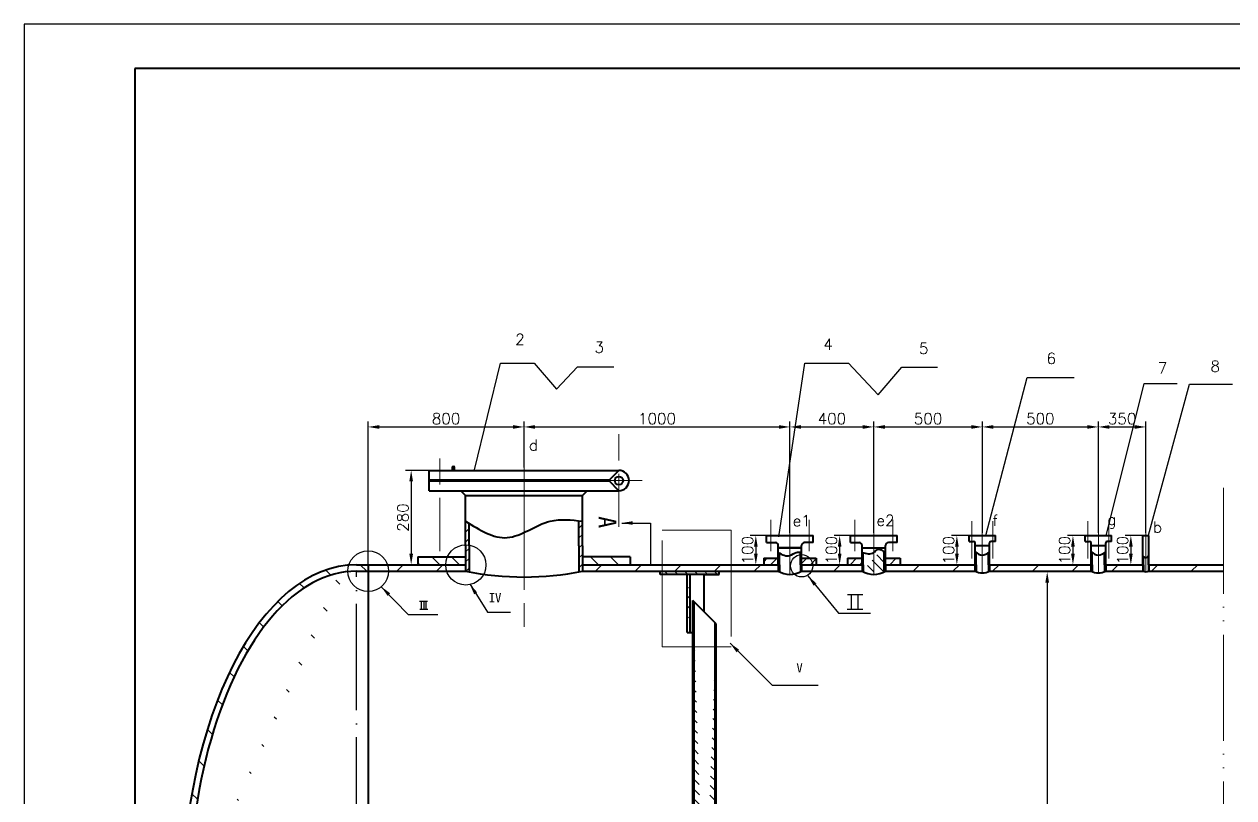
# Model space of a CAD drawing. Header units: millimetres. Extents: x 0 to 841, y 0 to 594.
# Drawn here: x 0 to 273.4, y 419.1 to 594 of the extents above; entities that cross this region are included whole.
import ezdxf

# ---------------------------------------------------------------- set-up
doc = ezdxf.new("R2010")
doc.units = ezdxf.units.MM
for name, pattern in [('ACAD_ISO02W100', [15, 12, -3]), ('ACAD_ISO04W100', [30, 24, -3, 0, -3]), ('ACAD_ISO05W100', [33, 24, -3, 0, -3, 0, -3])]:
    doc.linetypes.add(name, pattern=pattern)
for name, color, linetype, lineweight in [('daduanxian', 3, 'ACAD_ISO05W100', 20), ('hanfeng', 4, 'ACAD_ISO04W100', 25), ('图层1', 20, 'ACAD_ISO02W100', 20), ('图层2', 160, 'Continuous', 40), ('图层4', 160, 'Continuous', 80)]:
    doc.layers.add(name, color=color, linetype=linetype, lineweight=lineweight)
doc.styles.get("Standard").update_dxf_attribs({"font": 'txt', "bigfont": 'gbcbig.shx'})
doc.dimstyles.new('ISO-25', dxfattribs={"dimtxt": 2.5, "dimasz": 2.5, "dimexe": 1.25, "dimexo": 0.625, "dimtad": 1, "dimtxsty": 'Standard', "dimcen": 2.5, "dimadec": 0, "dimazin": 0, "dimtfac": 1, "dimtmove": 0, "dimatfit": 3, "dimfxl": 0, "dimarcsym": 0})

# ---------------------------------------------------------------- blocks, each defined once
blk = doc.blocks.new('*D14')
at = {"color": 0, "lineweight": -2}
for p, q in [((230.71, 470.25), (230.01, 470.25)), ((231.26, 467.75), (231.26, 321.36)), ((230.71, 318.86), (230.01, 318.86))]:
    blk.add_line(p, q, dxfattribs=at)
at = {"color": 0}
for points in [[(230.84, 467.75), (231.68, 467.75), (231.26, 470.25)], [(230.84, 321.36), (231.68, 321.36), (231.26, 318.86)]]:
    blk.add_solid(points, dxfattribs=at)
at = {"layer": 'Defpoints', "color": 0}
for p in [(231.34, 470.25), (231.26, 318.86), (231.34, 318.86)]:
    blk.add_point(p, dxfattribs=at)
at = {"color": 0, "insert": (229.38, 394.56), "char_height": 2.5, "attachment_point": 5, "rotation": 90}
blk.add_mtext('%%C2300', dxfattribs=at)
blk = doc.blocks.new('*D25')
at = {"color": 0, "lineweight": -2}
for p, q in [((168.17, 478.42), (164.14, 478.42)), ((165.39, 475.92), (165.39, 474.32)), ((168.17, 471.82), (164.14, 471.82))]:
    blk.add_line(p, q, dxfattribs=at)
at = {"color": 0}
for points in [[(164.98, 475.92), (165.81, 475.92), (165.39, 478.42)], [(164.98, 474.32), (165.81, 474.32), (165.39, 471.82)]]:
    blk.add_solid(points, dxfattribs=at)
at = {"layer": 'Defpoints', "color": 0}
for p in [(168.8, 478.42), (165.39, 471.82), (168.8, 471.82)]:
    blk.add_point(p, dxfattribs=at)
at = {"color": 0, "insert": (163.52, 475.12), "char_height": 2.5, "attachment_point": 5, "rotation": 90}
blk.add_mtext('100', dxfattribs=at)
blk = doc.blocks.new('*D26')
at = {"color": 0, "lineweight": -2}
for p, q in [((187.12, 478.42), (183.09, 478.42)), ((184.34, 475.92), (184.34, 474.32)), ((187.12, 471.82), (183.09, 471.82))]:
    blk.add_line(p, q, dxfattribs=at)
at = {"color": 0}
for points in [[(183.93, 475.92), (184.76, 475.92), (184.34, 478.42)], [(183.93, 474.32), (184.76, 474.32), (184.34, 471.82)]]:
    blk.add_solid(points, dxfattribs=at)
at = {"layer": 'Defpoints', "color": 0}
for p in [(187.75, 478.42), (184.34, 471.82), (187.75, 471.82)]:
    blk.add_point(p, dxfattribs=at)
at = {"color": 0, "insert": (182.47, 475.12), "char_height": 2.5, "attachment_point": 5, "rotation": 90}
blk.add_mtext('100', dxfattribs=at)
blk = doc.blocks.new('*D27')
at = {"color": 0, "lineweight": -2}
for p, q in [((213.62, 478.42), (209.59, 478.42)), ((210.84, 475.92), (210.84, 474.32)), ((213.62, 471.82), (209.59, 471.82))]:
    blk.add_line(p, q, dxfattribs=at)
at = {"color": 0}
for points in [[(210.43, 475.92), (211.26, 475.92), (210.84, 478.42)], [(210.43, 474.32), (211.26, 474.32), (210.84, 471.82)]]:
    blk.add_solid(points, dxfattribs=at)
at = {"layer": 'Defpoints', "color": 0}
for p in [(214.25, 478.42), (210.84, 471.82), (214.25, 471.82)]:
    blk.add_point(p, dxfattribs=at)
at = {"color": 0, "insert": (208.97, 475.12), "char_height": 2.5, "attachment_point": 5, "rotation": 90}
blk.add_mtext('100', dxfattribs=at)
blk = doc.blocks.new('*D28')
at = {"color": 0, "lineweight": -2}
for p, q in [((239.86, 478.42), (235.83, 478.42)), ((237.08, 475.92), (237.08, 474.32)), ((239.86, 471.82), (235.83, 471.82))]:
    blk.add_line(p, q, dxfattribs=at)
at = {"color": 0}
for points in [[(236.66, 475.92), (237.49, 475.92), (237.08, 478.42)], [(236.66, 474.32), (237.49, 474.32), (237.08, 471.82)]]:
    blk.add_solid(points, dxfattribs=at)
at = {"layer": 'Defpoints', "color": 0}
for p in [(240.48, 478.42), (237.08, 471.82), (240.48, 471.82)]:
    blk.add_point(p, dxfattribs=at)
at = {"color": 0, "insert": (235.2, 475.12), "char_height": 2.5, "attachment_point": 5, "rotation": 90}
blk.add_mtext('100', dxfattribs=at)
blk = doc.blocks.new('*D29')
at = {"color": 0, "lineweight": -2}
for p, q in [((252.95, 478.42), (248.92, 478.42)), ((250.17, 475.92), (250.17, 474.32)), ((252.95, 471.82), (248.92, 471.82))]:
    blk.add_line(p, q, dxfattribs=at)
at = {"color": 0}
for points in [[(249.75, 475.92), (250.59, 475.92), (250.17, 478.42)], [(249.75, 474.32), (250.59, 474.32), (250.17, 471.82)]]:
    blk.add_solid(points, dxfattribs=at)
at = {"layer": 'Defpoints', "color": 0}
for p in [(253.57, 478.42), (250.17, 471.82), (253.57, 471.82)]:
    blk.add_point(p, dxfattribs=at)
at = {"color": 0, "insert": (248.3, 475.12), "char_height": 2.5, "attachment_point": 5, "rotation": 90}
blk.add_mtext('100', dxfattribs=at)
blk = doc.blocks.new('*D30')
at = {"color": 0, "lineweight": -2}
for p, q in [((93.36, 493.14), (86.23, 493.14)), ((87.48, 490.64), (87.48, 474.32)), ((93.36, 471.82), (86.23, 471.82))]:
    blk.add_line(p, q, dxfattribs=at)
at = {"color": 0}
for points in [[(87.06, 490.64), (87.9, 490.64), (87.48, 493.14)], [(87.06, 474.32), (87.9, 474.32), (87.48, 471.82)]]:
    blk.add_solid(points, dxfattribs=at)
at = {"layer": 'Defpoints', "color": 0}
for p in [(93.98, 493.14), (87.48, 471.82), (93.98, 471.82)]:
    blk.add_point(p, dxfattribs=at)
at = {"color": 0, "insert": (85.61, 482.48), "char_height": 2.5, "attachment_point": 5, "rotation": 90}
blk.add_mtext('280', dxfattribs=at)
blk = doc.blocks.new('*D31')
at = {"color": 0, "lineweight": -2}
for p, q in [((77.75, 471), (77.75, 504.22)), ((112.99, 493.77), (112.99, 504.22)), ((80.25, 502.97), (110.49, 502.97))]:
    blk.add_line(p, q, dxfattribs=at)
at = {"color": 0}
for points in [[(80.25, 503.38), (80.25, 502.55), (77.75, 502.97)], [(110.49, 503.38), (110.49, 502.55), (112.99, 502.97)]]:
    blk.add_solid(points, dxfattribs=at)
at = {"layer": 'Defpoints', "color": 0}
for p in [(112.99, 502.97), (112.99, 493.14), (77.75, 470.37)]:
    blk.add_point(p, dxfattribs=at)
at = {"color": 0, "insert": (95.37, 504.84), "char_height": 2.5, "attachment_point": 5}
blk.add_mtext('800', dxfattribs=at)
blk = doc.blocks.new('*D32')
at = {"color": 0, "lineweight": -2}
for p, q in [((112.99, 503.59), (112.99, 504.22)), ((173.11, 479.05), (173.11, 504.22)), ((115.49, 502.97), (170.61, 502.97))]:
    blk.add_line(p, q, dxfattribs=at)
at = {"color": 0}
for points in [[(115.49, 503.38), (115.49, 502.55), (112.99, 502.97)], [(170.61, 503.38), (170.61, 502.55), (173.11, 502.97)]]:
    blk.add_solid(points, dxfattribs=at)
at = {"layer": 'Defpoints', "color": 0}
for p in [(112.99, 502.97), (173.11, 502.97), (173.11, 478.42)]:
    blk.add_point(p, dxfattribs=at)
at = {"color": 0, "insert": (143.05, 504.84), "char_height": 2.5, "attachment_point": 5}
blk.add_mtext('1000', dxfattribs=at)
blk = doc.blocks.new('*D33')
at = {"color": 0, "lineweight": -2}
for p, q in [((173.11, 479.67), (173.11, 504.22)), ((192.06, 479.05), (192.06, 504.22)), ((175.61, 502.97), (189.56, 502.97))]:
    blk.add_line(p, q, dxfattribs=at)
at = {"color": 0}
for points in [[(175.61, 503.38), (175.61, 502.55), (173.11, 502.97)], [(189.56, 503.38), (189.56, 502.55), (192.06, 502.97)]]:
    blk.add_solid(points, dxfattribs=at)
at = {"layer": 'Defpoints', "color": 0}
for p in [(192.06, 502.97), (173.11, 479.05), (192.06, 478.42)]:
    blk.add_point(p, dxfattribs=at)
at = {"color": 0, "insert": (182.58, 504.84), "char_height": 2.5, "attachment_point": 5}
blk.add_mtext('400', dxfattribs=at)
blk = doc.blocks.new('*D34')
at = {"color": 0, "lineweight": -2}
for p, q in [((192.06, 479.67), (192.06, 504.22)), ((216.6, 479.05), (216.6, 504.22)), ((194.56, 502.97), (214.1, 502.97))]:
    blk.add_line(p, q, dxfattribs=at)
at = {"color": 0}
for points in [[(194.56, 503.38), (194.56, 502.55), (192.06, 502.97)], [(214.1, 503.38), (214.1, 502.55), (216.6, 502.97)]]:
    blk.add_solid(points, dxfattribs=at)
at = {"layer": 'Defpoints', "color": 0}
for p in [(216.6, 502.97), (192.06, 479.05), (216.6, 478.42)]:
    blk.add_point(p, dxfattribs=at)
at = {"color": 0, "insert": (204.33, 504.84), "char_height": 2.5, "attachment_point": 5}
blk.add_mtext('500', dxfattribs=at)
blk = doc.blocks.new('*D35')
at = {"color": 0, "lineweight": -2}
for p, q in [((216.6, 479.05), (216.6, 504.22)), ((242.83, 479.05), (242.83, 504.22)), ((219.1, 502.97), (240.33, 502.97))]:
    blk.add_line(p, q, dxfattribs=at)
at = {"color": 0}
for points in [[(219.1, 503.38), (219.1, 502.55), (216.6, 502.97)], [(240.33, 503.38), (240.33, 502.55), (242.83, 502.97)]]:
    blk.add_solid(points, dxfattribs=at)
at = {"layer": 'Defpoints', "color": 0}
for p in [(242.83, 502.97), (216.6, 478.42), (242.83, 478.42)]:
    blk.add_point(p, dxfattribs=at)
at = {"color": 0, "insert": (229.71, 504.84), "char_height": 2.5, "attachment_point": 5}
blk.add_mtext('500', dxfattribs=at)
blk = doc.blocks.new('*D36')
at = {"color": 0, "lineweight": -2}
for p, q in [((242.83, 479.67), (242.83, 504.22)), ((253.57, 479.05), (253.57, 504.22)), ((245.33, 502.97), (251.07, 502.97))]:
    blk.add_line(p, q, dxfattribs=at)
at = {"color": 0}
for points in [[(245.33, 503.38), (245.33, 502.55), (242.83, 502.97)], [(251.07, 503.38), (251.07, 502.55), (253.57, 502.97)]]:
    blk.add_solid(points, dxfattribs=at)
at = {"layer": 'Defpoints', "color": 0}
for p in [(253.57, 502.97), (242.83, 479.05), (253.57, 478.42)]:
    blk.add_point(p, dxfattribs=at)
at = {"color": 0, "insert": (248.2, 504.84), "char_height": 2.5, "attachment_point": 5}
blk.add_mtext('350', dxfattribs=at)

msp = doc.modelspace()

# ---------------------------------------------------------------- hatches: boundary and pattern name
h = msp.add_hatch()
h.set_pattern_fill('ANSI31', color=256, scale=0.5, style=0)
h.paths.add_polyline_path([(100.584, 476.089), (100.584, 476.266, 0.0437344), (99.792, 476.326), (99.792, 476.089), (99.792, 474.927), (99.792, 470.373, 0.0030267), (100.584, 470.218)])
edge = h.paths.add_edge_path()
edge.add_spline(control_points=[(100.584, 481.175), (100.32, 481.34), (100.056, 481.506), (99.792, 481.672)], knot_values=[0, 0, 0, 0, 0.8479393, 0.8479393, 0.8479393, 0.8479393], degree=3, periodic=0)
edge.add_line((99.792, 481.672), (99.792, 476.326))
edge.add_arc((99.846, 471.778), 4.549, 80.65838, 90.67519, ccw=False)
edge.add_line((100.584, 476.266), (100.584, 481.175))
edge = h.paths.add_edge_path()
edge.add_spline(control_points=[(126.192, 481.672), (125.928, 481.703), (125.664, 481.734), (125.4, 481.764)], knot_values=[27.0084327, 27.0084327, 27.0084327, 27.0084327, 27.7893814, 27.7893814, 27.7893814, 27.7893814], degree=3, periodic=0)
edge.add_line((125.4, 481.764), (125.4, 476.089))
edge.add_line((125.4, 476.089), (125.4, 470.218))
edge.add_arc((112.992, 535.713), 66.66, 280.72752, 281.42119)
edge.add_line((126.192, 470.373), (126.192, 474.927))
edge.add_line((126.192, 474.927), (126.192, 476.089))
edge.add_line((126.192, 476.089), (126.192, 481.672))
h = msp.add_hatch()
h.set_pattern_fill('ANSI31', color=256, scale=0.5, angle=90, style=0)
edge = h.paths.add_edge_path()
edge.add_line((189.681, 471.825), (189.681, 474.534))
edge.add_line((189.417, 471.825), (189.417, 476.181))
edge.add_line((189.417, 471.825), (189.417, 470.373))
edge.add_line((189.681, 471.825), (189.681, 470.223))
edge.add_line((194.433, 470.373), (194.433, 474.781))
edge.add_line((194.697, 470.373), (194.697, 476.181))
h = msp.add_hatch()
h.set_pattern_fill('ANSI31', color=256, angle=90, style=0)
h.paths.add_polyline_path([(95.689, 473.625), (88.992, 473.625), (88.992, 471.825), (95.297, 471.825, -0.1022986)])
h.paths.add_polyline_path([(99.792, 473.625), (95.689, 473.625, 0.1022986), (95.297, 471.825), (99.792, 471.825)])
h.paths.add_polyline_path([(136.992, 473.625), (126.192, 473.625), (126.192, 471.825), (136.992, 471.825)])
h = msp.add_hatch()
h.set_pattern_fill('ANSI31', color=256, scale=0.5, style=0)
h.paths.add_polyline_path([(170.467, 473.277), (167.167, 473.277), (167.167, 471.825), (170.467, 471.825)])
h.paths.add_polyline_path([(177.621, 473.277), (175.747, 473.277), (175.747, 471.825), (178.257, 471.825, 0.1612819)])
h.paths.add_polyline_path([(179.047, 473.277), (177.621, 473.277, -0.1612819), (178.257, 471.825), (179.047, 471.825)])
h.paths.add_polyline_path([(189.417, 473.277), (186.117, 473.277), (186.117, 471.825), (189.417, 471.825)])
h.paths.add_polyline_path([(197.997, 473.277), (194.697, 473.277), (194.697, 471.825), (197.997, 471.825)])
h.paths.add_polyline_path([(151.174, 317.121), (147.874, 317.121), (147.874, 315.669), (151.174, 315.669)])
h.paths.add_polyline_path([(159.754, 317.121), (156.454, 317.121), (156.454, 315.669), (159.754, 315.669)])
h = msp.add_hatch()
h.set_pattern_fill('ANSI31', color=256, scale=0.5, angle=90, style=0)
edge = h.paths.add_edge_path()
edge.add_spline(control_points=[(170.731, 474.462), (170.643, 474.509), (170.555, 474.556), (170.467, 474.603)], knot_values=[0, 0, 0, 0, 0.2640373, 0.2640373, 0.2640373, 0.2640373], degree=3, periodic=0)
edge.add_line((170.467, 474.603), (170.467, 471.825))
edge.add_line((170.467, 471.825), (170.467, 470.373))
edge.add_arc((173.107, 474.725), 5.09, 238.75932, 242.17512)
edge.add_line((170.731, 470.223), (170.731, 471.825))
edge.add_line((170.731, 471.825), (170.731, 474.462))
h.paths.add_polyline_path([(175.747, 474.111, 0.0262289), (175.483, 474.097), (175.483, 471.825), (175.483, 470.223, 0.0149053), (175.747, 470.373), (175.747, 471.825)])
edge = h.paths.add_edge_path()
edge.add_spline(control_points=[(175.747, 474.603), (175.659, 474.614), (175.571, 474.626), (175.483, 474.636)], knot_values=[5.2814858, 5.2814858, 5.2814858, 5.2814858, 5.5387163, 5.5387163, 5.5387163, 5.5387163], degree=3, periodic=0)
edge.add_line((175.483, 474.636), (175.483, 474.097))
edge.add_arc((175.747, 471.59), 2.522, 90.00449, 96.01432, ccw=False)
edge.add_line((175.747, 474.111), (175.747, 474.603))
h = msp.add_hatch()
h.set_pattern_fill('ANSI31', color=256, scale=0.5, angle=90, style=0)
edge = h.paths.add_edge_path()
edge.add_spline(control_points=[(215.176, 474.599), (215.099, 474.653), (215.022, 474.707), (214.945, 474.762)], knot_values=[0, 0, 0, 0, 0.2568439, 0.2568439, 0.2568439, 0.2568439], degree=3, periodic=0)
edge.add_line((214.945, 474.762), (214.945, 470.373))
edge.add_arc((216.595, 473.504), 3.54, 242.21454, 246.36558)
edge.add_line((215.176, 470.262), (215.176, 470.373))
edge.add_line((215.176, 470.373), (215.176, 474.599))
edge = h.paths.add_edge_path()
edge.add_line((218.245, 471.825), (218.245, 474.762))
edge.add_spline(control_points=[(218.245, 474.762), (218.168, 474.709), (218.091, 474.656), (218.014, 474.604)], knot_values=[3.3877064, 3.3877064, 3.3877064, 3.3877064, 3.6406087, 3.6406087, 3.6406087, 3.6406087], degree=3, periodic=0)
edge.add_line((218.014, 474.604), (218.014, 471.825))
edge.add_line((218.014, 471.825), (218.014, 470.373))
edge.add_line((218.014, 470.373), (218.014, 470.262))
edge.add_arc((216.595, 473.504), 3.54, 293.63442, 297.78546)
edge.add_line((218.245, 470.373), (218.245, 471.825))
h = msp.add_hatch()
h.set_pattern_fill('ANSI31', color=256, scale=0.5, angle=90, style=0)
edge = h.paths.add_edge_path()
edge.add_spline(control_points=[(241.41, 474.599), (241.333, 474.653), (241.256, 474.707), (241.179, 474.762)], knot_values=[0, 0, 0, 0, 0.2568439, 0.2568439, 0.2568439, 0.2568439], degree=3, periodic=0)
edge.add_line((241.179, 474.762), (241.179, 470.373))
edge.add_arc((242.829, 473.504), 3.54, 242.21454, 246.36558)
edge.add_line((241.41, 470.262), (241.41, 470.373))
edge.add_line((241.41, 470.373), (241.41, 474.599))
edge = h.paths.add_edge_path()
edge.add_line((244.479, 471.825), (244.479, 474.762))
edge.add_spline(control_points=[(244.479, 474.762), (244.402, 474.709), (244.325, 474.656), (244.248, 474.604)], knot_values=[3.3877064, 3.3877064, 3.3877064, 3.3877064, 3.6406087, 3.6406087, 3.6406087, 3.6406087], degree=3, periodic=0)
edge.add_line((244.248, 474.604), (244.248, 471.825))
edge.add_line((244.248, 471.825), (244.248, 470.373))
edge.add_line((244.248, 470.373), (244.248, 470.262))
edge.add_arc((242.829, 473.504), 3.54, 293.63442, 297.78546)
edge.add_line((244.479, 470.373), (244.479, 471.825))
h = msp.add_hatch()
h.set_pattern_fill('ANSI31', color=256, scale=0.5, angle=90, style=0)
edge = h.paths.add_edge_path()
edge.add_spline(control_points=[(253.013, 473.744), (253.002, 473.756), (252.99, 473.767), (252.979, 473.779)], knot_values=[0.0809654, 0.0809654, 0.0809654, 0.0809654, 0.1249207, 0.1249207, 0.1249207, 0.1249207], degree=3, periodic=0)
edge.add_spline(control_points=[(252.979, 473.779), (252.957, 473.801), (252.936, 473.824), (252.914, 473.846)], knot_values=[0, 0, 0, 0, 0.0809654, 0.0809654, 0.0809654, 0.0809654], degree=3, periodic=0)
edge.add_line((252.914, 473.846), (252.914, 471.825))
edge.add_line((252.914, 471.825), (252.914, 470.373))
edge.add_arc((253.574, 471.957), 1.716, 247.38014, 250.91788)
edge.add_line((253.013, 470.335), (253.013, 471.825))
edge.add_line((253.013, 471.825), (253.013, 473.744))
edge = h.paths.add_edge_path()
edge.add_spline(control_points=[(254.234, 473.846), (254.201, 473.818), (254.168, 473.79), (254.135, 473.763)], knot_values=[1.4422495, 1.4422495, 1.4422495, 1.4422495, 1.5516679, 1.5516679, 1.5516679, 1.5516679], degree=3, periodic=0)
edge.add_line((254.135, 473.763), (254.135, 471.825))
edge.add_line((254.135, 471.825), (254.234, 471.825))
edge.add_line((254.234, 471.825), (254.234, 473.846))
h.paths.add_polyline_path([(254.234, 471.825), (254.135, 471.825), (254.135, 470.335, 0.0154375), (254.234, 470.373)])
h = msp.add_hatch()
h.set_pattern_fill('ANSI31', color=256, scale=2, angle=90, style=0)
edge = h.paths.add_edge_path()
edge.add_ellipse((75.108, 394.473), major_axis=(0, 75.9), ratio=0.5, start_angle=2.9622, end_angle=90, ccw=False)
edge.add_arc((77.748, 470.373), 4.602, 162.60994, 181.26266, ccw=False)
edge.add_ellipse((75.108, 394.473), major_axis=(0, -77.352), ratio=0.5093857, start_angle=182.54835, end_angle=270)
edge.add_line((35.706, 394.473), (37.158, 394.473))
edge = h.paths.add_edge_path()
edge.add_ellipse((75.108, 394.473), major_axis=(0, 75.9), ratio=0.5, start_angle=90, end_angle=180, ccw=False)
edge.add_line((37.158, 394.473), (35.706, 394.473))
edge.add_ellipse((75.108, 394.473), major_axis=(0, -77.352), ratio=0.5093857, start_angle=270, end_angle=360)
edge.add_line((75.108, 317.121), (77.748, 317.121))
edge.add_line((77.748, 317.121), (77.748, 318.573))
edge.add_line((77.748, 318.573), (75.108, 318.573))
edge = h.paths.add_edge_path()
edge.add_line((77.748, 471.825), (75.108, 471.825))
edge.add_ellipse((75.108, 394.473), major_axis=(0, -77.352), ratio=0.5093857, start_angle=180, end_angle=182.54835)
edge.add_arc((77.748, 470.373), 4.602, 162.60994, 180)
edge.add_arc((77.748, 470.373), 4.602, 180, 181.26266)
edge.add_ellipse((75.108, 394.473), major_axis=(0, 75.9), ratio=0.5, start_angle=0, end_angle=2.9622, ccw=False)
edge.add_line((75.108, 470.373), (77.748, 470.373))
edge.add_line((77.748, 470.373), (77.748, 471.825))
edge = h.paths.add_edge_path()
edge.add_ellipse((323.796, 394.473), major_axis=(0, -77.352), ratio=0.5093857, start_angle=90, end_angle=144.63457)
edge.add_ellipse((323.796, 394.473), major_axis=(0, -77.352), ratio=0.5093857, start_angle=144.63457, end_angle=180)
edge.add_line((323.796, 471.825), (321.156, 471.825))
edge.add_line((321.156, 471.825), (321.156, 470.373))
edge.add_line((321.156, 470.373), (323.796, 470.373))
edge.add_ellipse((323.796, 394.473), major_axis=(0, 75.9), ratio=0.5, start_angle=270, end_angle=360, ccw=False)
edge.add_line((361.746, 394.473), (363.198, 394.473))
edge = h.paths.add_edge_path()
edge.add_ellipse((323.796, 394.473), major_axis=(0, -77.352), ratio=0.5093857, start_angle=35.36543, end_angle=90)
edge.add_line((363.198, 394.473), (361.746, 394.473))
edge.add_ellipse((323.796, 394.473), major_axis=(0, 75.9), ratio=0.5, start_angle=180, end_angle=270, ccw=False)
edge.add_line((323.796, 318.573), (321.156, 318.573))
edge.add_line((321.156, 318.573), (321.156, 317.121))
edge.add_line((321.156, 317.121), (323.796, 317.121))
edge.add_ellipse((323.796, 394.473), major_axis=(0, -77.352), ratio=0.5093857, start_angle=0, end_angle=35.36543)
h = msp.add_hatch()
h.set_pattern_fill('ANSI31', color=256, scale=0.5, angle=90, style=0)
h.paths.add_polyline_path([(157.106, 470.373), (144.251, 470.373), (144.251, 469.631), (157.106, 469.631)])
h.paths.add_polyline_path([(144.251, 470.373), (143.748, 470.373), (143.748, 469.631), (144.251, 469.631)])
h = msp.add_hatch()
h.set_pattern_fill('ANSI31', color=256, scale=0.5, style=0)
edge = h.paths.add_edge_path()
edge.add_line((149.854, 456.513), (149.854, 469.631))
edge.add_line((150.514, 463.773), (150.514, 469.631))
edge.add_line((150.514, 456.513), (150.514, 463.773))
h = msp.add_hatch()
h.set_pattern_fill('ANSI31', color=256, scale=0.5, angle=90, style=0)
edge = h.paths.add_edge_path()
edge.add_line((151.438, 318.723), (151.438, 463.509))
edge.add_line((151.174, 318.573), (151.174, 463.773))
edge.add_line((156.19, 318.723), (156.19, 458.757))
edge.add_line((156.454, 318.573), (156.454, 458.493))
edge.add_line((151.438, 317.121), (151.438, 318.723))
edge.add_line((151.174, 317.121), (151.174, 318.573))
edge.add_line((151.174, 317.121), (151.174, 312.765))
edge.add_line((151.438, 317.121), (151.438, 314.484))
edge.add_line((156.19, 317.121), (156.19, 314.31))
edge.add_line((156.19, 317.121), (156.19, 318.723))
edge.add_line((156.454, 317.121), (156.454, 318.573))
edge.add_line((156.454, 317.121), (156.454, 312.765))

# ---------------------------------------------------------------- linework, layer by layer
for p, q in [((841, 594), (0, 594)), ((0, 594), (0, 0)), ((101.761, 493.253), (107.668, 517.422)), ((107.668, 517.422), (115.262, 517.422)), ((115.262, 517.422), (120.325, 511.52)), ((170.612, 478.136), (176.469, 517.386)), ((176.469, 517.386), (186.316, 517.386)), ((186.316, 517.386), (193.031, 510.23)), ((120.325, 511.52), (125.106, 516.578)), ((125.106, 516.578), (133.263, 516.578)), ((193.031, 510.23), (198.402, 516.491)), ((198.402, 516.491), (206.459, 516.491)), ((217.352, 478.465), (226.761, 514.15)), ((226.761, 514.15), (237.349, 514.15)), ((244.617, 478.383), (253.144, 512.785)), ((253.144, 512.785), (260.619, 512.785)), ((254.131, 478.536), (263.43, 512.661)), ((263.43, 512.661), (273.137, 512.661)), ((84.222, 470.373), (85.674, 471.825)), ((93.202, 470.373), (94.654, 471.825)), ((129.123, 470.373), (130.575, 471.825)), ((138.104, 470.373), (139.556, 471.825)), ((147.084, 470.373), (148.536, 471.825)), ((156.064, 470.373), (157.516, 471.825)), ((165.044, 470.373), (166.496, 471.825)), ((183.005, 470.373), (184.457, 471.825)), ((200.965, 470.373), (202.417, 471.825)), ((209.946, 470.373), (211.398, 471.825)), ((218.926, 470.373), (220.378, 471.825)), ((227.906, 470.373), (229.358, 471.825)), ((236.886, 470.373), (238.338, 471.825)), ((245.867, 470.373), (247.319, 471.825)), ((254.847, 470.373), (256.299, 471.825)), ((263.827, 470.373), (265.279, 471.825)), ((186.129, 465.077), (189.551, 465.077)), ((186.981, 465.012), (186.981, 461.67)), ((188.44, 465.073), (188.44, 461.792)), ((89.365, 463.614), (91.161, 463.614)), ((89.72, 463.592), (89.72, 461.864)), ((90.319, 463.592), (90.319, 461.82)), ((90.829, 463.614), (90.829, 461.864)), ((89.432, 461.82), (91.228, 461.82)), ((186.042, 461.746), (189.551, 461.746))]:
    msp.add_line(p, q)
for centre, radius in [((99.846, 471.778), 4.549), ((77.748, 470.373), 4.602), ((175.747, 471.59), 2.522)]:
    msp.add_circle(centre, radius)
at = {"layer": 'daduanxian'}
msp.add_line((271.113, 489.217), (271.113, 264.556), dxfattribs=at)
msp.add_lwpolyline([(144.251, 479.643), (159.839, 479.643), (159.839, 453.286), (144.251, 453.286)], close=True, dxfattribs=at)
at = {"layer": 'hanfeng'}
msp.add_line((75.108, 318.573), (75.108, 470.373), dxfattribs=at)
at = {"layer": '图层1'}
for p, q in [((134.436, 480.389), (134.436, 501.304)), ((93.984, 474.927), (93.984, 495.842)), ((112.992, 474.927), (112.992, 495.842)), ((112.992, 493.143), (112.992, 457.766)), ((139.694, 490.846), (129.529, 490.846)), ((134.436, 490.846), (139.694, 490.846)), ((173.107, 469.635), (173.107, 485.12)), ((192.057, 469.635), (192.057, 485.24)), ((216.595, 469.965), (216.595, 484.909)), ((242.829, 469.965), (242.829, 484.909)), ((168.799, 481.941), (168.799, 474.882)), ((177.414, 481.941), (177.414, 474.882)), ((187.749, 481.941), (187.749, 474.882)), ((196.364, 481.941), (196.364, 474.882)), ((214.247, 481.656), (214.247, 473.203)), ((218.944, 481.656), (218.944, 473.203)), ((240.481, 481.656), (240.481, 473.203)), ((245.177, 481.656), (245.177, 473.203)), ((253.574, 470.241), (253.574, 481.59))]:
    msp.add_line(p, q, dxfattribs=at)
at = {"layer": '图层2'}
for p, q in [((831, 584), (25, 584)), ((25, 584), (25, 10)), ((91.548, 493.143), (134.436, 493.143)), ((91.548, 488.549), (91.548, 493.143)), ((96.784, 493.967), (96.784, 493.143)), ((96.834, 494.017), (97.134, 494.017)), ((97.184, 493.967), (97.184, 493.143)), ((134.436, 493.143), (132.139, 490.873)), ((132.139, 490.873), (134.436, 488.549)), ((91.548, 488.549), (134.436, 488.549)), ((98.736, 488.549), (99.792, 487.493)), ((99.792, 476.089), (99.792, 487.493)), ((99.792, 487.493), (126.192, 487.493)), ((127.248, 488.549), (126.192, 487.493)), ((126.192, 476.089), (126.192, 487.493)), ((125.4, 476.089), (125.4, 481.764)), ((100.584, 476.089), (100.584, 481.175)), ((99.792, 476.089), (99.792, 474.927)), ((99.792, 476.089), (99.792, 476.005)), ((100.584, 476.089), (100.584, 470.218)), ((125.4, 476.089), (125.4, 470.218)), ((126.192, 476.089), (126.192, 474.927)), ((126.192, 476.089), (126.192, 474.927)), ((167.827, 478.425), (178.387, 478.425)), ((167.827, 476.841), (167.827, 478.425)), ((167.827, 476.841), (169.807, 476.841)), ((170.467, 471.825), (170.467, 476.181)), ((175.747, 471.825), (175.747, 476.181)), ((178.387, 476.841), (176.407, 476.841)), ((178.387, 476.841), (178.387, 478.425)), ((186.777, 476.841), (186.777, 478.425)), ((186.777, 478.425), (197.337, 478.425)), ((186.777, 476.841), (188.757, 476.841)), ((189.417, 471.825), (189.417, 476.181)), ((194.697, 470.373), (194.697, 476.181)), ((197.337, 476.841), (195.357, 476.841)), ((197.337, 476.841), (197.337, 478.425)), ((213.625, 477.105), (213.625, 478.425)), ((213.625, 478.425), (219.565, 478.425)), ((213.625, 477.105), (214.615, 477.105)), ((214.945, 470.373), (214.945, 476.775)), ((218.245, 476.105), (214.945, 476.105)), ((218.245, 471.825), (218.245, 476.775)), ((219.565, 477.105), (218.575, 477.105)), ((219.565, 477.105), (219.565, 478.425)), ((239.859, 478.425), (245.799, 478.425)), ((239.859, 477.105), (239.859, 478.425)), ((239.859, 477.105), (240.849, 477.105)), ((241.179, 470.373), (241.179, 476.775)), ((244.479, 476.105), (241.179, 476.105)), ((244.479, 471.825), (244.479, 476.775)), ((245.799, 477.105), (244.809, 477.105)), ((245.799, 477.105), (245.799, 478.425)), ((252.914, 478.425), (254.234, 478.425)), ((252.914, 471.825), (252.914, 478.425)), ((254.234, 471.825), (254.234, 478.425)), ((88.992, 473.625), (99.792, 473.625)), ((88.992, 473.625), (88.992, 471.825)), ((99.792, 474.927), (99.792, 470.373)), ((126.192, 474.927), (126.192, 470.373)), ((136.992, 473.625), (126.192, 473.625)), ((136.992, 473.625), (136.992, 471.825)), ((167.167, 473.277), (170.467, 473.277)), ((167.167, 473.277), (167.167, 471.825)), ((175.747, 475.641), (170.467, 475.641)), ((170.467, 475.641), (175.747, 475.641)), ((170.467, 475.641), (175.747, 475.641)), ((170.731, 471.825), (170.731, 474.462)), ((175.483, 471.825), (175.483, 474.636)), ((175.747, 473.277), (179.047, 473.277)), ((179.047, 473.277), (179.047, 471.825)), ((186.117, 473.277), (186.117, 471.825)), ((186.117, 473.277), (189.417, 473.277)), ((189.417, 475.641), (194.697, 475.641)), ((189.681, 471.825), (189.681, 474.534)), ((194.433, 470.373), (194.433, 474.781)), ((194.697, 473.277), (197.997, 473.277)), ((197.997, 473.277), (197.997, 471.825)), ((215.176, 470.373), (215.176, 474.599)), ((218.014, 471.825), (218.014, 474.604)), ((241.41, 470.373), (241.41, 474.599)), ((244.248, 471.825), (244.248, 474.604)), ((253.013, 471.825), (253.013, 473.744)), ((254.135, 471.825), (254.135, 473.763)), ((75.108, 471.825), (99.792, 471.825)), ((75.108, 470.373), (99.792, 470.373)), ((77.748, 471.825), (77.748, 317.121)), ((126.192, 471.825), (153.627, 471.825)), ((126.192, 470.373), (153.618, 470.373)), ((143.748, 471.825), (170.467, 471.825)), ((143.748, 470.373), (170.467, 470.373)), ((143.748, 469.631), (143.748, 470.373)), ((157.106, 469.631), (157.106, 470.373)), ((170.467, 471.825), (170.467, 470.373)), ((170.731, 471.825), (170.731, 470.223)), ((175.483, 471.825), (175.483, 470.223)), ((175.747, 471.825), (175.747, 470.373)), ((175.747, 471.825), (189.417, 471.825)), ((175.747, 470.373), (189.417, 470.373)), ((175.747, 470.373), (179.704, 470.373)), ((189.417, 471.825), (189.417, 470.373)), ((189.681, 471.825), (189.681, 470.223)), ((194.433, 470.373), (194.433, 470.223)), ((194.697, 471.825), (194.697, 470.373)), ((194.697, 471.825), (214.945, 471.825)), ((194.697, 470.373), (214.945, 470.373)), ((214.945, 471.825), (214.945, 470.373)), ((215.176, 471.825), (215.176, 470.373)), ((215.176, 470.373), (215.176, 470.262)), ((218.014, 471.825), (218.014, 470.373)), ((218.014, 470.373), (218.014, 470.262)), ((218.245, 471.825), (218.245, 470.373)), ((218.245, 471.825), (241.179, 471.825)), ((218.245, 470.373), (241.179, 470.373)), ((241.179, 471.825), (241.179, 470.373)), ((241.179, 471.825), (241.179, 470.373)), ((241.41, 471.825), (241.41, 470.373)), ((241.41, 470.373), (241.41, 470.262)), ((244.248, 471.825), (244.248, 470.373)), ((244.248, 470.373), (244.248, 470.262)), ((244.479, 471.825), (244.479, 470.373)), ((244.479, 471.825), (252.914, 471.825)), ((244.479, 471.825), (244.479, 470.373)), ((244.479, 470.373), (252.914, 470.373)), ((252.914, 471.825), (252.914, 470.373)), ((253.013, 471.825), (253.013, 470.335)), ((254.135, 471.825), (271.113, 471.825)), ((254.135, 471.825), (254.135, 470.335)), ((254.234, 471.825), (254.234, 470.373)), ((254.234, 470.373), (271.113, 470.373)), ((157.106, 469.631), (143.748, 469.631)), ((149.854, 456.513), (149.854, 469.631)), ((150.514, 463.773), (150.514, 469.631)), ((153.618, 469.631), (153.618, 461.329)), ((153.618, 469.631), (157.106, 469.631)), ((157.106, 469.631), (157.106, 469.631)), ((149.854, 456.513), (149.854, 463.773)), ((150.514, 456.513), (150.514, 463.773)), ((151.174, 318.573), (151.174, 463.773)), ((156.454, 458.493), (151.174, 463.773)), ((151.438, 318.723), (151.438, 463.509)), ((156.19, 318.723), (156.19, 458.757)), ((156.454, 318.573), (156.454, 458.493)), ((149.854, 456.513), (151.174, 456.513))]:
    msp.add_line(p, q, dxfattribs=at)
msp.add_circle((134.436, 490.846), 0.949, dxfattribs=at)
for centre, radius, start, end in [((96.834, 493.967), 0.05, 90, 180), ((97.134, 493.967), 0.05, 0, 90), ((134.436, 490.846), 2.297, 270, 90), ((169.807, 476.181), 0.66, 360, 90), ((176.407, 476.181), 0.66, 90, 180), ((188.757, 476.181), 0.66, 0, 90), ((195.357, 476.181), 0.66, 90, 180), ((214.615, 476.775), 0.33, 0, 90), ((218.575, 476.775), 0.33, 90, 180), ((240.849, 476.775), 0.33, 0, 90), ((244.809, 476.775), 0.33, 90, 180), ((112.992, 535.713), 66.66, 258.57881, 281.42119), ((173.107, 474.725), 5.09, 238.75932, 301.24068), ((192.057, 474.725), 5.09, 238.75932, 301.24068), ((216.595, 473.504), 3.54, 242.21454, 297.78546), ((242.829, 473.504), 3.54, 242.21454, 297.78546), ((253.574, 471.957), 1.716, 247.38014, 292.61986)]:
    msp.add_arc(centre, radius, start, end, dxfattribs=at)
for major_axis, ratio, start_param, end_param in [((0, -77.352), 0.5093857, 3.1415927, 6.2831853), ((0, 75.9), 0.5, 0, 3.1415927)]:
    msp.add_ellipse((75.108, 394.473), major_axis=major_axis, ratio=ratio, start_param=start_param, end_param=end_param, dxfattribs=at)
for points in [[(99.792, 481.672), (109.187, 477.961), (118.922, 481.672), (126.192, 481.672)], [(170.467, 474.603), (173.107, 473.899), (174.514, 474.603), (175.747, 474.603)], [(189.417, 474.603), (192.057, 474.603), (192.885, 475.253), (194.697, 474.603)], [(214.945, 474.762), (216.547, 473.993), (218.245, 474.762)], [(241.179, 474.762), (242.781, 473.993), (244.479, 474.762)], [(252.914, 473.846), (253.47, 473.442), (254.234, 473.846)]]:
    msp.add_spline(points, degree=3, dxfattribs=at)
at = {"layer": '图层4'}
msp.add_line((132.165, 490.846), (91.548, 490.846), dxfattribs=at)

# ---------------------------------------------------------------- texts
at = {"char_height": 2.5}
for s, insert, width, attachment_point in [('2', (112.071, 522.757), 7.45131, 5), ('4', (181.711, 521.613), 10.60188, 5), ('3', (129.99, 520.984), 7.80613, 5), ('5', (203.357, 520.731), 9.27665, 5), ('6', (232.194, 518.465), 10.30964, 5), ('7', (257.321, 516.299), 7.03486, 5), ('8', (269.254, 516.679), 9.98409, 5), ('d', (114.095, 498.87), 17.90479, 4), ('e1', (175.747, 481.773), 5.28, 5), ('e2', (194.697, 481.833), 5.28, 5), ('f', (219.519, 481.863), 5.84824, 5), ('g', (245.875, 481.667), 6.09077, 5), ('b', (256.216, 481.59), 5.28249, 2), ('{\\Ftxt|c0;\\H0.8333x;IV}', (105.031, 465.411), 5.5705, 1), ('{\\Ftxt|c0;\\H0.8333x;V}', (175.279, 448.528), 10.49552, 5)]:
    msp.add_mtext(s, dxfattribs=dict(at, insert=insert, width=width, attachment_point=attachment_point))
at = {"insert": (131.841, 481.438), "char_height": 4, "width": 6.92027, "attachment_point": 5, "rotation": 270}
msp.add_mtext('{\\fSimSun|b1|i0|c134|p2;A}', dxfattribs=at)

# ---------------------------------------------------------------- dimensions: what is measured, and where the dimension line sits
for base, p1, p2, text, picture, middle in [((112.992, 502.966), (77.748, 470.373), (112.992, 493.143), '800', '*D31', (95.37, 504.841)), ((173.107, 502.966), (112.992, 502.966), (173.107, 478.425), '1000', '*D32', (143.049, 504.841)), ((192.057, 502.966), (173.107, 479.05), (192.057, 478.425), '400', '*D33', (182.582, 504.841)), ((216.595, 502.966), (192.057, 479.05), (216.595, 478.425), '500', '*D34', (204.326, 504.841)), ((242.829, 502.966), (216.595, 478.425), (242.829, 478.425), '500', '*D35', (229.712, 504.841)), ((253.574, 502.966), (242.829, 479.05), (253.574, 478.425), '350', '*D36', (248.202, 504.841))]:
    dim = msp.add_linear_dim(base=base, p1=p1, p2=p2, text=text, dimstyle='ISO-25')
    dim.commit()
    dim.dimension.update_dxf_attribs({"geometry": picture, "text_midpoint": middle})
for base, p1, p2, text, picture, middle in [((87.48, 471.825), (93.984, 493.143), (93.984, 471.825), '280', '*D30', (85.605, 482.484)), ((165.395, 471.825), (168.799, 478.425), (168.799, 471.825), '100', '*D25', (163.52, 475.125)), ((184.345, 471.825), (187.749, 478.425), (187.749, 471.825), '100', '*D26', (182.47, 475.125)), ((210.843, 471.825), (214.247, 478.425), (214.247, 471.825), '100', '*D27', (208.968, 475.125)), ((237.077, 471.825), (240.481, 478.425), (240.481, 471.825), '100', '*D28', (235.202, 475.125)), ((250.17, 471.825), (253.574, 478.425), (253.574, 471.825), '100', '*D29', (248.295, 475.125)), ((231.258, 318.859), (231.336, 470.252), (231.336, 318.859), '%%C2300', '*D14', (229.383, 394.556))]:
    dim = msp.add_linear_dim(base=base, p1=p1, p2=p2, angle=90, text=text, dimstyle='ISO-25')
    dim.commit()
    dim.dimension.update_dxf_attribs({"geometry": picture, "text_midpoint": middle})

# ---------------------------------------------------------------- leaders
for points in [[(135.071, 481.257), (141.585, 481.257), (141.585, 471.699)], [(177.173, 469.287), (184.112, 460.87), (191.305, 460.87)], [(80.718, 466.867), (86.783, 460.588), (93.524, 460.588)], [(100.734, 467.478), (104.713, 461.117), (109.965, 461.117)], [(159.572, 454.085), (169.08, 444.585), (179.494, 444.585)]]:
    msp.add_leader(points, dimstyle='ISO-25', override={"dimgap": 0.625, "dimtad": 0})

doc.saveas('drawing.dxf')
